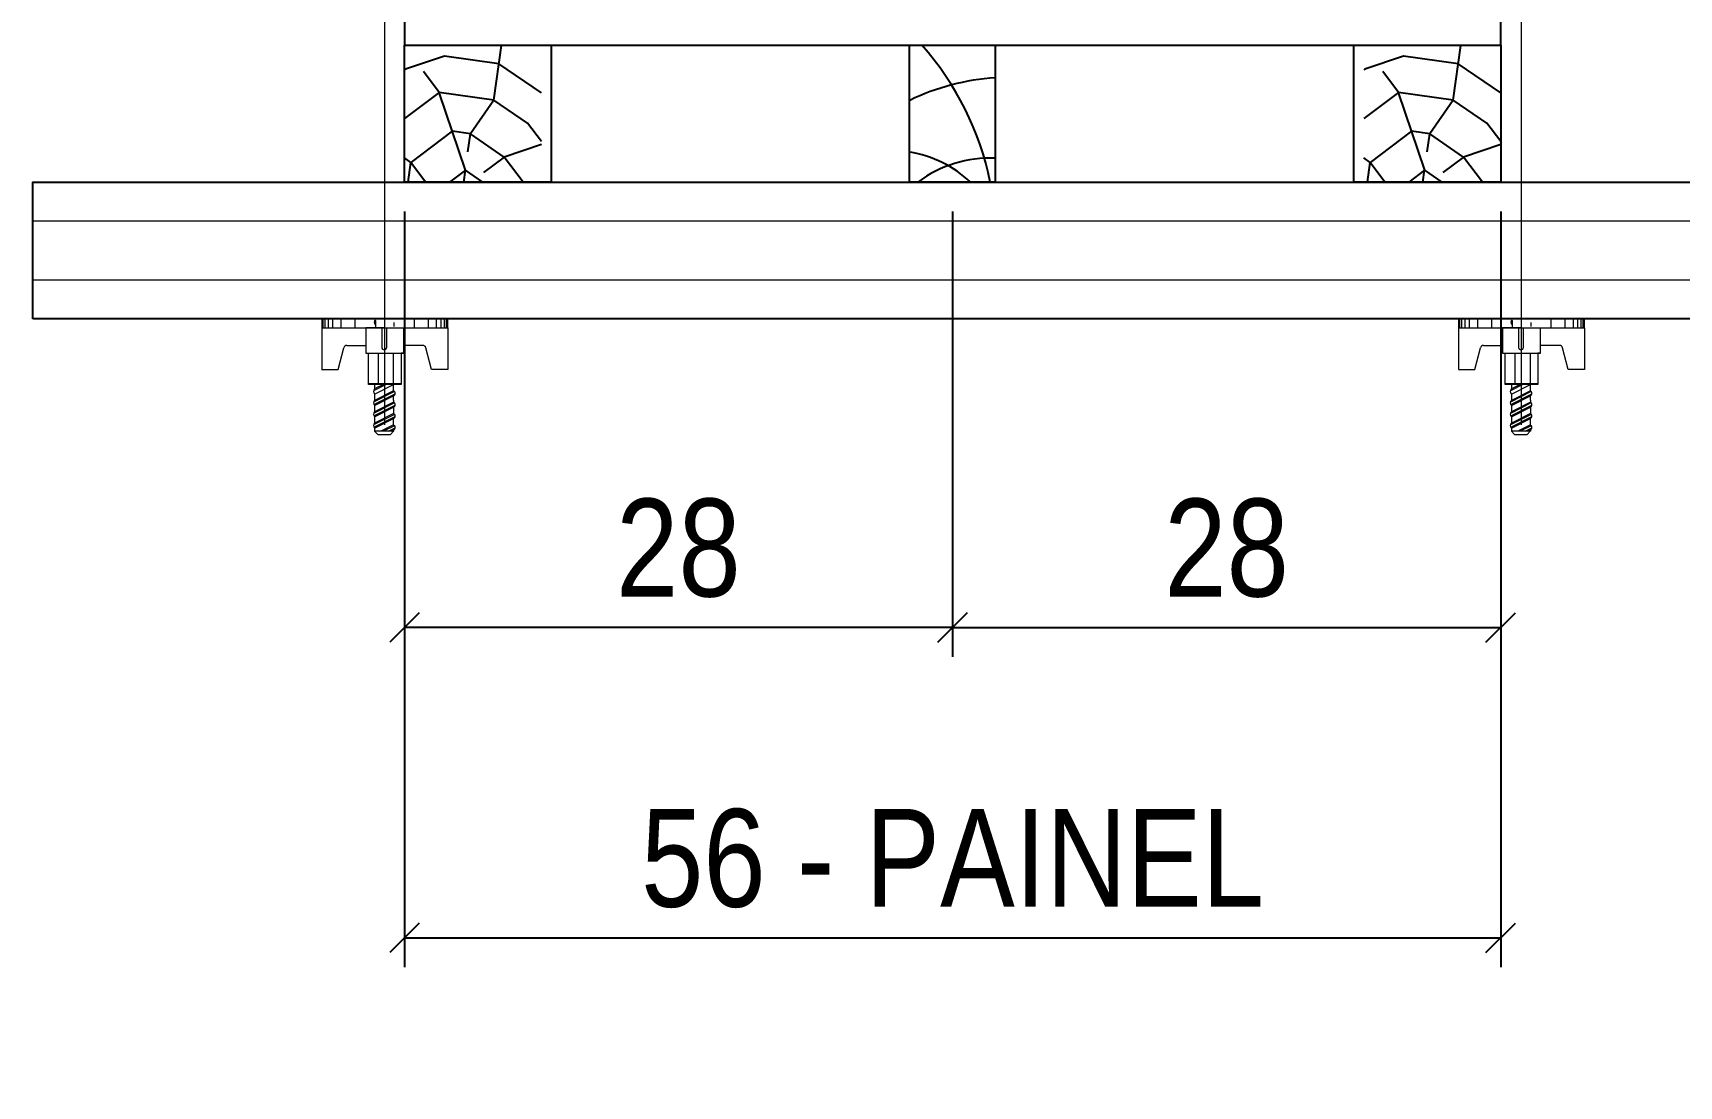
# Model space of a CAD drawing. Extents: x 2296 to 12463, y 760 to 16806.
# Drawn here: x 3079 to 3247.2, y 13870.7 to 13978.4 of the extents above; entities that cross this region are included whole.
import ezdxf

# ---------------------------------------------------------------- set-up
doc = ezdxf.new("R2010")
doc.units = 0
for name, color, linetype in [('1-2 PONTALETE', 7, 'Continuous'), ('COTA', 241, 'Continuous'), ('GRAVATA', 2, 'Continuous'), ('Painéis', 200, 'Continuous'), ('PONTALETE', 7, 'Continuous')]:
    doc.layers.add(name, color=color, linetype=linetype)
doc.layers.add('Hachura', color=251, linetype='Continuous', lineweight=9)
doc.styles.add('COTA TECNICA 2X', font='techl___.ttf', dxfattribs={"height": 10})
doc.dimstyles.new('SECAO PILAR', dxfattribs={"dimtxt": 10, "dimasz": 3, "dimexe": 3, "dimexo": 3, "dimgap": 3, "dimtad": 1, "dimdec": 1, "dimlfac": 0.5, "dimzin": 12, "dimdsep": 46, "dimtxsty": 'COTA TECNICA 2X', "dimblk1": 'OBLIQUE', "dimblk2": 'OBLIQUE', "dimsah": 1, "dimcen": 0.9, "dimclrd": 256, "dimclre": 256, "dimclrt": 256, "dimadec": 1, "dimazin": 3, "dimtfac": 1, "dimtdec": 1, "dimtmove": 0, "dimatfit": 3, "dimfxl": 1, "dimtolj": 1, "dimtzin": 12, "dimarcsym": 0})

# ---------------------------------------------------------------- blocks, each defined once
blk = doc.blocks.new('_Oblique')
at = {"color": 0, "linetype": 'ByBlock', "lineweight": -2}
blk.add_line((-0.5, -0.5), (0.5, 0.5), dxfattribs=at)
blk = doc.blocks.new('*D1544')
at = {"layer": 'COTA', "lineweight": -2, "transparency": 16777216}
for p, q in [((3116.96, 13960.16), (3116.96, 13882.87)), ((3229, 13960.16), (3229, 13882.87)), ((3116.96, 13885.87), (3229, 13885.87))]:
    blk.add_line(p, q, dxfattribs=at)
at = {"layer": 'Defpoints', "color": 0, "transparency": 16777216}
for p in [(3116.96, 13963.16), (3229, 13963.16), (3229, 13885.87)]:
    blk.add_point(p, dxfattribs=at)
at = {"layer": 'COTA', "lineweight": -2, "transparency": 16777216, "xscale": 3, "yscale": 3, "zscale": 3, "rotation": 180}
blk.add_blockref('_Oblique', (3116.96, 13885.87), dxfattribs=at)
at = {"layer": 'COTA', "lineweight": -2, "transparency": 16777216, "xscale": 3, "yscale": 3, "zscale": 3}
blk.add_blockref('_Oblique', (3229, 13885.87), dxfattribs=at)
at = {"layer": 'COTA', "transparency": 16777216, "insert": (3172.98, 13893.98), "char_height": 10, "attachment_point": 5, "style": 'COTA TECNICA 2X'}
blk.add_mtext('\\A1;56 - PAINEL', dxfattribs=at)
blk = doc.blocks.new('C')
at = {"layer": 'Hachura', "color": 0}
for p, q in [((0.461, 3.155), (-0.003, 3.155)), ((0.461, 3.05), (-0.003, 3.05)), ((0.461, 2.881), (-0.003, 2.881)), ((0.461, 2.65), (-0.003, 2.65)), ((0, 3.224), (0, -3.224)), ((0.451, 3.224), (0, 3.224)), ((0, 2.747), (0, -1.16)), ((0.451, -3.225), (0.451, 3.224)), ((0.451, 3.224), (2.58, 3.224)), ((2.58, 3.224), (2.58, 2.385)), ((0.461, 2.228), (-0.003, 2.228)), ((1.354, 1.939), (1.354, 0.965)), ((2.58, 2.385), (1.475, 2.094)), ((0.461, 1.512), (0, 1.512)), ((1.741, 0.966), (0.451, 0.966)), ((1.741, -0.968), (1.741, 0.966)), ((1.741, 0.966), (1.741, 0.838)), ((1.741, 0.966), (1.741, 0.838)), ((0.388, 0.487), (0.172, 0.487)), ((1.451, 0.101), (0.451, 0.101)), ((1.741, 0.838), (3.354, 0.838)), ((3.354, 0.451), (1.741, 0.451)), ((3.32, 0.838), (3.32, -0.839)), ((3.354, 0.838), (3.354, -0.839)), ((3.676, 0.451), (3.354, 0.451)), ((3.837, -0.517), (3.354, 0.451)), ((3.354, 0.064), (3.67, -0.57)), ((3.676, 0.451), (4.16, -0.517)), ((3.716, 0.5), (4.251, -0.57)), ((4.371, -0.553), (3.83, 0.53)), ((4.151, 0.451), (3.934, 0.451)), ((4.418, -0.517), (3.934, 0.451)), ((4.151, 0.451), (4.256, 0.451)), ((4.256, 0.451), (4.74, -0.517)), ((4.296, 0.5), (4.831, -0.57)), ((4.952, -0.553), (4.41, 0.53)), ((4.514, 0.451), (4.837, 0.451)), ((4.998, -0.517), (4.514, 0.451)), ((4.837, 0.451), (5.321, -0.517)), ((4.876, 0.5), (5.412, -0.57)), ((5.532, -0.553), (4.991, 0.53)), ((5.579, -0.517), (5.095, 0.451)), ((5.417, 0.451), (5.095, 0.451)), ((5.579, -0.517), (5.095, 0.451)), ((5.417, 0.451), (5.74, -0.194)), ((5.457, 0.5), (5.74, -0.065)), ((5.74, 0.193), (5.571, 0.53)), ((5.74, 0.322), (5.675, 0.451)), ((5.675, 0.451), (5.74, 0.451)), ((5.739, 0.45), (5.9, 0.288)), ((5.739, 0.45), (5.739, -0.518)), ((5.9, -0.356), (5.9, 0.288)), ((0.451, -0.004), (0, -0.004)), ((0.075, -0.481), (0.292, -0.481)), ((0.292, -0.481), (0.397, -0.481)), ((0.451, -0.001), (0.451, -0.968)), ((0.451, -0.157), (1.451, -0.157)), ((0.451, -0.646), (0.451, -0.323)), ((0.451, -3.225), (0.451, -0.646)), ((3.354, -0.323), (1.741, -0.323)), ((3.354, -0.839), (1.741, -0.839)), ((3.354, -0.065), (3.579, -0.517)), ((3.354, -0.517), (3.579, -0.517)), ((3.837, -0.517), (4.16, -0.517)), ((4.418, -0.517), (4.74, -0.517)), ((4.634, -0.517), (4.74, -0.517)), ((4.998, -0.517), (5.321, -0.517)), ((5.579, -0.517), (5.74, -0.517)), ((5.739, -0.518), (5.9, -0.356)), ((5.739, -0.518), (5.739, -0.518)), ((0.461, -1.521), (-0.003, -1.521)), ((0.451, -0.968), (1.741, -0.968)), ((1.354, -1.94), (1.354, -0.968)), ((0.461, -2.228), (-0.003, -2.228)), ((2.58, -2.387), (1.475, -2.096)), ((2.58, -3.225), (2.58, -2.387)), ((0.461, -2.65), (-0.003, -2.65)), ((0.461, -2.881), (-0.003, -2.881)), ((0.461, -3.05), (-0.003, -3.05)), ((0.461, -3.155), (-0.003, -3.155)), ((0, -3.224), (2.568, -3.224))]:
    blk.add_line(p, q, dxfattribs=at)
for centre, radius, start, end in [((1.516, 1.939), 0.161, 104.74356, 180), ((1.445, -0.028), 0.129, 272.69497, 87.30503), ((3.805, 0.389), 0.143, 25.56881, 154.43119), ((4.385, 0.389), 0.143, 25.56881, 154.43119), ((4.966, 0.389), 0.143, 25.56881, 154.43119), ((5.546, 0.389), 0.143, 25.56881, 154.43119), ((0.166, -0.366), 0.174, 221.74404, 317.85924), ((3.708, -0.4), 0.174, 222.14076, 318.25596), ((4.289, -0.4), 0.174, 222.14076, 318.25596), ((4.869, -0.4), 0.174, 222.14076, 318.25596), ((5.45, -0.4), 0.174, 222.14076, 318.25596), ((5.61, -0.401), 0.174, 317.85924, 318.25596), ((1.516, -1.94), 0.161, 180, 255.25644)]:
    blk.add_arc(centre, radius, start, end, dxfattribs=at)
blk = doc.blocks.new('*D1549')
at = {"layer": 'COTA', "lineweight": -2, "transparency": 16777216}
for p, q in [((3116.96, 13960.16), (3116.96, 13914.62)), ((3172.98, 13960.16), (3172.98, 13914.62)), ((3172.98, 13917.62), (3116.96, 13917.62))]:
    blk.add_line(p, q, dxfattribs=at)
at = {"layer": 'Defpoints', "color": 0, "transparency": 16777216}
for p in [(3116.96, 13963.16), (3172.98, 13963.16), (3116.96, 13917.62)]:
    blk.add_point(p, dxfattribs=at)
at = {"layer": 'COTA', "lineweight": -2, "transparency": 16777216, "xscale": 3, "yscale": 3, "zscale": 3, "rotation": 180}
blk.add_blockref('_Oblique', (3116.96, 13917.62), dxfattribs=at)
at = {"layer": 'COTA', "lineweight": -2, "transparency": 16777216, "xscale": 3, "yscale": 3, "zscale": 3}
blk.add_blockref('_Oblique', (3172.98, 13917.62), dxfattribs=at)
at = {"layer": 'COTA', "transparency": 16777216, "insert": (3144.97, 13925.71), "char_height": 10, "attachment_point": 5, "style": 'COTA TECNICA 2X'}
blk.add_mtext('\\A1;28', dxfattribs=at)
blk = doc.blocks.new('*D1562')
at = {"layer": 'COTA', "lineweight": -2, "transparency": 16777216}
for p, q in [((3172.98, 13960.16), (3172.98, 13914.62)), ((3229, 13960.16), (3229, 13914.62)), ((3172.98, 13917.62), (3229, 13917.62))]:
    blk.add_line(p, q, dxfattribs=at)
at = {"layer": 'Defpoints', "color": 0, "transparency": 16777216}
for p in [(3172.98, 13963.16), (3229, 13963.16), (3229, 13917.62)]:
    blk.add_point(p, dxfattribs=at)
at = {"layer": 'COTA', "lineweight": -2, "transparency": 16777216, "xscale": 3, "yscale": 3, "zscale": 3, "rotation": 180}
blk.add_blockref('_Oblique', (3172.98, 13917.62), dxfattribs=at)
at = {"layer": 'COTA', "lineweight": -2, "transparency": 16777216, "xscale": 3, "yscale": 3, "zscale": 3}
blk.add_blockref('_Oblique', (3229, 13917.62), dxfattribs=at)
at = {"layer": 'COTA', "transparency": 16777216, "insert": (3200.99, 13925.71), "char_height": 10, "attachment_point": 5, "style": 'COTA TECNICA 2X'}
blk.add_mtext('\\A1;28', dxfattribs=at)

msp = doc.modelspace()

# ---------------------------------------------------------------- hatches: boundary and pattern name
at = {"layer": 'PONTALETE'}
h = msp.add_hatch(dxfattribs=at)
h.set_pattern_fill('TRONCO', color=1, scale=37.5, angle=82, style=0, pattern_type=2)
h.set_pattern_definition([(82, (-8517.515, 15325.8), (-31.91606, 42.35404), [11.25, -26.25]), (82, (-8519.37, 15326.06), (-31.91606, 42.35404), [11.25, -26.25]), (82, (-8522.824, 15328.44), (-31.91606, 42.35404), [7.5, -30]), (82, (-8526.277, 15330.82), (-31.91606, 42.35404), [5.625, -31.875]), (82, (-8529.99, 15331.34), (-31.91606, 42.35404), [3.75, -33.75]), (82, (-8535.01, 15322.58), (-31.91606, 42.35404), [1.875, -9.375, 1.875, -24.375]), (82, (-8536.082, 15328.41), (-31.91606, 42.35404), [1.875, -15, 5.625, -15]), (82, (-8536.895, 15336.098), (-31.91606, 42.35404), [1.875, -1.875, 1.875, -31.875]), (82, (-8539.013, 15334.502), (-31.91606, 42.35404), [1.875, -35.625]), (82, (-8542.987, 15333.167), (-31.91606, 42.35404), [5.625, -31.875]), (82, (-8546.7, 15333.69), (-31.91606, 42.35404), [7.5, -30]), (82, (-8550.675, 15332.354), (-31.91606, 42.35404), [9.375, -11.25, 1.875, -15]), (172, (-8530.482, 15314.37), (-42.35404, -31.91606), [1.875, -3.75, 9.375, -22.5]), (172, (-8533.934, 15316.748), (-42.35404, -31.91606), [1.875, -1.875, 5.625, -28.125]), (172, (-8548.528, 15320.692), (-42.35404, -31.91606), [3.75, -33.75]), (172, (-8533.413, 15320.46), (-42.35404, -31.91606), [7.5, -11.25, 1.875, -16.875]), (172, (-8553.576, 15325.19), (-42.35404, -31.91606), [1.875, -35.625]), (172, (-8534.747, 15324.436), (-42.35404, -31.91606), [5.625, -31.875]), (172, (-8536.082, 15328.41), (-42.35404, -31.91606), [3.75, -33.75]), (172, (-8535.56, 15332.124), (-42.35404, -31.91606), [1.875, -5.625, 5.625, -24.375]), (172, (-8537.156, 15334.24), (-42.35404, -31.91606), [1.875, -35.625]), (172, (-8529.47, 15335.054), (-42.35404, -31.91606), [5.25, -32.25]), (172, (-8521.78, 15335.867), (-42.35404, -31.91606), [3.75, -33.75]), (172, (-8536.112, 15341.67), (-42.35404, -31.91606), [1.875, -35.625]), (172, (-8533.734, 15345.12), (-42.35404, -31.91606), [5.625, -31.875]), (172, (-8533.21, 15348.834), (-42.35404, -31.91606), [5.625, -31.875]), (127, (-8519.14, 15341.177), (-37.13505, 5.21899), [2.651625, -2.651625, 2.651625, -45.078134]), (127, (-8529.468, 15335.054), (-37.13505, 5.21899), [5.30325, -47.72976]), (127, (-8550.123, 15322.81), (-37.13505, 5.21899), [5.30325, -47.72976]), (127, (-8539.796, 15328.932), (-37.13505, 5.21899), [5.30325, -47.72976]), (127, (-8532.108, 15329.745), (-37.13505, 5.21899), [5.30325, -47.72976]), (127, (-8523.115, 15339.842), (-37.13505, 5.21899), [5.30325, -47.72976]), (127, (-8525.494, 15336.39), (-37.13505, 5.21899), [7.95495, -45.07806]), (127, (-8543.77, 15327.597), (-37.13505, 5.21899), [2.65162, -50.38138]), (127, (-8547.745, 15326.262), (-37.13505, 5.21899), [2.65162, -50.38138]), (127, (-8545.657, 15341.116), (-37.13505, 5.21899), [2.65162, -50.38138]), (127, (-8529.177, 15323.653), (-37.13505, 5.21899), [2.65162, -50.38138]), (127, (-8539.304, 15345.904), (-37.13505, 5.21899), [2.65162, -50.38138]), (127, (-8537.417, 15332.385), (-37.13505, 5.21899), [2.65162, -50.38138]), (127, (-8540.61, 15336.62), (-37.13505, 5.21899), [2.65162, -50.38138]), (217, (-8533.443, 15333.72), (-5.21899, -37.13505), [2.651625, -2.651625, 7.95495, -39.77481]), (217, (-8532.66, 15339.29), (-5.21899, -37.13505), [2.65162, -50.38138]), (217, (-8519.663, 15337.463), (-5.21899, -37.13505), [2.65162, -50.38138]), (217, (-8529.99, 15331.34), (-5.21899, -37.13505), [2.65162, -50.38138]), (217, (-8536.634, 15337.955), (-5.21899, -37.13505), [2.65162, -50.38138]), (217, (-8528.655, 15327.366), (-5.21899, -37.13505), [2.65162, -50.38138]), (217, (-8526.568, 15342.22), (-5.21899, -37.13505), [2.65162, -50.38138]), (217, (-8519.08, 15314.66), (-5.21899, -37.13505), [2.65162, -50.38138]), (217, (-8520.676, 15316.778), (-5.21899, -37.13505), [5.30325, -47.72976]), (217, (-8522.272, 15318.896), (-5.21899, -37.13505), [5.30325, -47.72976]), (217, (-8521.75, 15322.61), (-5.21899, -37.13505), [5.30325, -47.72976]), (217, (-8525.203, 15324.988), (-5.21899, -37.13505), [5.30325, -47.72976]), (217, (-8537.97, 15341.93), (-5.21899, -37.13505), [5.30325, -47.72976]), (217, (-8518.358, 15346.747), (-5.21899, -37.13505), [5.30325, -47.72976]), (217, (-8547.805, 15352.78), (-5.21899, -37.13505), [5.30325, -47.72976]), (217, (-8544.091, 15352.257), (-5.21899, -37.13505), [5.30325, -47.72976]), (217, (-8542.757, 15348.282), (-5.21899, -37.13505), [5.30325, -47.72976]), (217, (-8546.41, 15322.288), (-5.21899, -37.13505), [7.95495, -45.07806]), (217, (-8539.304, 15345.904), (-5.21899, -37.13505), [7.95495, -45.07806]), (108.56505, (-8553.315, 15327.045), (5.218991, 37.135053), [4.1925, -79.66005]), (108.56505, (-8534.747, 15324.436), (5.218991, 37.135053), [4.1925, -79.66005]), (108.56505, (-8545.366, 15329.715), (5.218991, 37.135053), [4.1925, -79.66005]), (108.56505, (-8517.806, 15337.202), (5.218991, 37.135053), [4.1925, -79.66005]), (108.56505, (-8521.78, 15335.867), (5.218991, 37.135053), [4.1925, -79.66005]), (108.56505, (-8530.773, 15325.77), (5.218991, 37.135053), [4.1925, -79.66005]), (108.56505, (-8549.34, 15328.38), (5.218991, 37.135053), [4.1925, -79.66005]), (108.56505, (-8536.634, 15337.955), (5.218991, 37.135053), [8.385, -75.46755]), (145.43495, (-8542.205, 15338.738), (-37.135053, 5.218991), [4.1925, -79.66005]), (145.43495, (-8530.281, 15342.742), (-37.135053, 5.218991), [4.1925, -79.66005]), (145.43495, (-8540.318, 15325.219), (-37.135053, 5.218991), [4.1925, -79.66005]), (145.43495, (-8543.218, 15318.052), (-37.135053, 5.218991), [4.1925, -79.66005]), (145.43495, (-8532.66, 15339.29), (-37.135053, 5.218991), [4.1925, -79.66005]), (145.43495, (-8533.182, 15335.576), (-37.135053, 5.218991), [4.1925, -79.66005]), (145.43495, (-8540.84, 15321.505), (-37.135053, 5.218991), [8.385, -75.46755]), (145.43495, (-8523.928, 15347.53), (-37.135053, 5.218991), [8.385, -75.46755]), (145.43495, (-8526.307, 15344.077), (-37.135053, 5.218991), [8.385, -75.46755]), (198.56505, (-8524.912, 15313.586), (-37.135053, 5.218991), [4.1925, -79.66005]), (198.56505, (-8545.336, 15316.457), (-37.135053, 5.218991), [4.1925, -79.66005]), (198.56505, (-8518.298, 15320.23), (-37.135053, 5.218991), [4.1925, -79.66005]), (198.56505, (-8552.241, 15321.214), (-37.135053, 5.218991), [4.1925, -79.66005]), (198.56505, (-8529.438, 15321.796), (-37.135053, 5.218991), [4.1925, -79.66005]), (198.56505, (-8532.108, 15329.745), (-37.135053, 5.218991), [4.1925, -79.66005]), (198.56505, (-8539.013, 15334.502), (-37.135053, 5.218991), [4.1925, -79.66005]), (198.56505, (-8526.507, 15315.704), (-37.135057, 5.219004), [4.1925, -79.66005]), (198.56505, (-8530.773, 15325.77), (-37.135053, 5.218991), [4.1925, -79.66005]), (198.56505, (-8525.494, 15336.389), (-37.135053, 5.218991), [4.1925, -79.66005]), (198.56505, (-8528.685, 15340.625), (-37.135053, 5.218991), [4.1925, -79.66005]), (198.56505, (-8538.782, 15349.617), (-37.135053, 5.218991), [4.1925, -79.66005]), (198.56505, (-8553.837, 15323.332), (-37.135053, 5.218991), [4.1925, -79.66005]), (198.56505, (-8552.763, 15317.5), (-37.135053, 5.218991), [8.385, -75.46755]), (198.56505, (-8525.986, 15319.417), (-37.135053, 5.218991), [8.385, -75.46755]), (235.43495, (-8521.198, 15313.064), (-5.218991, -37.135053), [4.1925, -79.66005]), (235.43495, (-8514.905, 15344.368), (-5.218991, -37.135053), [4.1925, -79.66005]), (235.43495, (-8533.734, 15345.121), (-5.218991, -37.135053), [4.1925, -79.66005]), (235.43495, (-8522.824, 15328.44), (-5.218991, -37.135053), [4.1925, -79.66005]), (235.43495, (-8519.372, 15326.062), (-5.218991, -37.135053), [4.1925, -79.66005]), (235.43495, (-8526.277, 15330.819), (-5.218991, -37.135053), [4.1925, -79.66005]), (235.43495, (-8546.992, 15345.09), (-5.218991, -37.135053), [4.1925, -79.66005]), (235.43495, (-8548.327, 15349.065), (-5.218991, -37.135053), [8.385, -75.46755])])
h.paths.add_polyline_path([(3116.96, 13963.16), (3130.96, 13963.16), (3130.96, 13977.16), (3116.96, 13977.16)])
h = msp.add_hatch(dxfattribs=at)
h.set_pattern_fill('TRONCO', color=1, scale=37.5, angle=82, style=0, pattern_type=2)
h.set_pattern_definition([(82, (-8419.478, 15325.8), (-31.91606, 42.35404), [11.25, -26.25]), (82, (-8421.335, 15326.06), (-31.91606, 42.35404), [11.25, -26.25]), (82, (-8424.787, 15328.44), (-31.91606, 42.35404), [7.5, -30]), (82, (-8428.24, 15330.82), (-31.91606, 42.35404), [5.625, -31.875]), (82, (-8431.953, 15331.34), (-31.91606, 42.35404), [3.75, -33.75]), (82, (-8436.97, 15322.58), (-31.91606, 42.35404), [1.875, -9.375, 1.875, -24.375]), (82, (-8438.045, 15328.41), (-31.91606, 42.35404), [1.875, -15, 5.625, -15]), (82, (-8438.86, 15336.098), (-31.91606, 42.35404), [1.875, -1.875, 1.875, -31.875]), (82, (-8440.976, 15334.502), (-31.91606, 42.35404), [1.875, -35.625]), (82, (-8444.95, 15333.167), (-31.91606, 42.35404), [5.625, -31.875]), (82, (-8448.664, 15333.69), (-31.91606, 42.35404), [7.5, -30]), (82, (-8452.64, 15332.354), (-31.91606, 42.35404), [9.375, -11.25, 1.875, -15]), (172, (-8432.445, 15314.37), (-42.35404, -31.91606), [1.875, -3.75, 9.375, -22.5]), (172, (-8435.898, 15316.748), (-42.35404, -31.91606), [1.875, -1.875, 5.625, -28.125]), (172, (-8450.49, 15320.692), (-42.35404, -31.91606), [3.75, -33.75]), (172, (-8435.376, 15320.46), (-42.35404, -31.91606), [7.5, -11.25, 1.875, -16.875]), (172, (-8455.54, 15325.19), (-42.35404, -31.91606), [1.875, -35.625]), (172, (-8436.71, 15324.436), (-42.35404, -31.91606), [5.625, -31.875]), (172, (-8438.045, 15328.41), (-42.35404, -31.91606), [3.75, -33.75]), (172, (-8437.524, 15332.124), (-42.35404, -31.91606), [1.875, -5.625, 5.625, -24.375]), (172, (-8439.12, 15334.24), (-42.35404, -31.91606), [1.875, -35.625]), (172, (-8431.43, 15335.054), (-42.35404, -31.91606), [5.25, -32.25]), (172, (-8423.743, 15335.867), (-42.35404, -31.91606), [3.75, -33.75]), (172, (-8438.076, 15341.67), (-42.35404, -31.91606), [1.875, -35.625]), (172, (-8435.697, 15345.12), (-42.35404, -31.91606), [5.625, -31.875]), (172, (-8435.175, 15348.834), (-42.35404, -31.91606), [5.625, -31.875]), (127, (-8421.104, 15341.177), (-37.13505, 5.21899), [2.651625, -2.651625, 2.651625, -45.078134]), (127, (-8431.431, 15335.054), (-37.13505, 5.21899), [5.30325, -47.72976]), (127, (-8452.087, 15322.81), (-37.13505, 5.21899), [5.30325, -47.72976]), (127, (-8441.76, 15328.932), (-37.13505, 5.21899), [5.30325, -47.72976]), (127, (-8434.07, 15329.745), (-37.13505, 5.21899), [5.30325, -47.72976]), (127, (-8425.078, 15339.842), (-37.13505, 5.21899), [5.30325, -47.72976]), (127, (-8427.457, 15336.39), (-37.13505, 5.21899), [7.95495, -45.07806]), (127, (-8445.733, 15327.597), (-37.13505, 5.21899), [2.65162, -50.38138]), (127, (-8449.708, 15326.262), (-37.13505, 5.21899), [2.65162, -50.38138]), (127, (-8447.62, 15341.116), (-37.13505, 5.21899), [2.65162, -50.38138]), (127, (-8431.14, 15323.653), (-37.13505, 5.21899), [2.65162, -50.38138]), (127, (-8441.267, 15345.904), (-37.13505, 5.21899), [2.65162, -50.38138]), (127, (-8439.38, 15332.385), (-37.13505, 5.21899), [2.65162, -50.38138]), (127, (-8442.572, 15336.62), (-37.13505, 5.21899), [2.65162, -50.38138]), (217, (-8435.406, 15333.72), (-5.21899, -37.13505), [2.651625, -2.651625, 7.95495, -39.77481]), (217, (-8434.623, 15339.29), (-5.21899, -37.13505), [2.65162, -50.38138]), (217, (-8421.626, 15337.463), (-5.21899, -37.13505), [2.65162, -50.38138]), (217, (-8431.953, 15331.34), (-5.21899, -37.13505), [2.65162, -50.38138]), (217, (-8438.597, 15337.955), (-5.21899, -37.13505), [2.65162, -50.38138]), (217, (-8430.618, 15327.366), (-5.21899, -37.13505), [2.65162, -50.38138]), (217, (-8428.53, 15342.22), (-5.21899, -37.13505), [2.65162, -50.38138]), (217, (-8421.044, 15314.66), (-5.21899, -37.13505), [2.65162, -50.38138]), (217, (-8422.64, 15316.778), (-5.21899, -37.13505), [5.30325, -47.72976]), (217, (-8424.235, 15318.896), (-5.21899, -37.13505), [5.30325, -47.72976]), (217, (-8423.713, 15322.61), (-5.21899, -37.13505), [5.30325, -47.72976]), (217, (-8427.166, 15324.988), (-5.21899, -37.13505), [5.30325, -47.72976]), (217, (-8439.932, 15341.93), (-5.21899, -37.13505), [5.30325, -47.72976]), (217, (-8420.32, 15346.747), (-5.21899, -37.13505), [5.30325, -47.72976]), (217, (-8449.768, 15352.78), (-5.21899, -37.13505), [5.30325, -47.72976]), (217, (-8446.055, 15352.257), (-5.21899, -37.13505), [5.30325, -47.72976]), (217, (-8444.72, 15348.282), (-5.21899, -37.13505), [5.30325, -47.72976]), (217, (-8448.373, 15322.288), (-5.21899, -37.13505), [7.95495, -45.07806]), (217, (-8441.267, 15345.904), (-5.21899, -37.13505), [7.95495, -45.07806]), (108.56505, (-8455.278, 15327.045), (5.218991, 37.135053), [4.1925, -79.66005]), (108.56505, (-8436.71, 15324.436), (5.218991, 37.135053), [4.1925, -79.66005]), (108.56505, (-8447.33, 15329.715), (5.218991, 37.135053), [4.1925, -79.66005]), (108.56505, (-8419.769, 15337.202), (5.218991, 37.135053), [4.1925, -79.66005]), (108.56505, (-8423.743, 15335.867), (5.218991, 37.135053), [4.1925, -79.66005]), (108.56505, (-8432.736, 15325.77), (5.218991, 37.135053), [4.1925, -79.66005]), (108.56505, (-8451.304, 15328.38), (5.218991, 37.135053), [4.1925, -79.66005]), (108.56505, (-8438.597, 15337.955), (5.218991, 37.135053), [8.385, -75.46755]), (145.43495, (-8444.168, 15338.738), (-37.135053, 5.218991), [4.1925, -79.66005]), (145.43495, (-8432.244, 15342.742), (-37.135053, 5.218991), [4.1925, -79.66005]), (145.43495, (-8442.281, 15325.219), (-37.135053, 5.218991), [4.1925, -79.66005]), (145.43495, (-8445.181, 15318.052), (-37.135053, 5.218991), [4.1925, -79.66005]), (145.43495, (-8434.623, 15339.29), (-37.135053, 5.218991), [4.1925, -79.66005]), (145.43495, (-8435.145, 15335.576), (-37.135053, 5.218991), [4.1925, -79.66005]), (145.43495, (-8442.803, 15321.505), (-37.135053, 5.218991), [8.385, -75.46755]), (145.43495, (-8425.891, 15347.53), (-37.135053, 5.218991), [8.385, -75.46755]), (145.43495, (-8428.27, 15344.077), (-37.135053, 5.218991), [8.385, -75.46755]), (198.56505, (-8426.875, 15313.586), (-37.135053, 5.218991), [4.1925, -79.66005]), (198.56505, (-8447.299, 15316.457), (-37.135053, 5.218991), [4.1925, -79.66005]), (198.56505, (-8420.26, 15320.23), (-37.135053, 5.218991), [4.1925, -79.66005]), (198.56505, (-8454.204, 15321.214), (-37.135053, 5.218991), [4.1925, -79.66005]), (198.56505, (-8431.401, 15321.796), (-37.135053, 5.218991), [4.1925, -79.66005]), (198.56505, (-8434.071, 15329.745), (-37.135053, 5.218991), [4.1925, -79.66005]), (198.56505, (-8440.976, 15334.502), (-37.135053, 5.218991), [4.1925, -79.66005]), (198.56505, (-8428.47, 15315.704), (-37.135057, 5.219004), [4.1925, -79.66005]), (198.56505, (-8432.736, 15325.77), (-37.135053, 5.218991), [4.1925, -79.66005]), (198.56505, (-8427.457, 15336.389), (-37.135053, 5.218991), [4.1925, -79.66005]), (198.56505, (-8430.649, 15340.625), (-37.135053, 5.218991), [4.1925, -79.66005]), (198.56505, (-8440.745, 15349.617), (-37.135053, 5.218991), [4.1925, -79.66005]), (198.56505, (-8455.8, 15323.332), (-37.135053, 5.218991), [4.1925, -79.66005]), (198.56505, (-8454.726, 15317.5), (-37.135053, 5.218991), [8.385, -75.46755]), (198.56505, (-8427.949, 15319.417), (-37.135053, 5.218991), [8.385, -75.46755]), (235.43495, (-8423.161, 15313.064), (-5.218991, -37.135053), [4.1925, -79.66005]), (235.43495, (-8416.868, 15344.368), (-5.218991, -37.135053), [4.1925, -79.66005]), (235.43495, (-8435.697, 15345.121), (-5.218991, -37.135053), [4.1925, -79.66005]), (235.43495, (-8424.787, 15328.44), (-5.218991, -37.135053), [4.1925, -79.66005]), (235.43495, (-8421.335, 15326.062), (-5.218991, -37.135053), [4.1925, -79.66005]), (235.43495, (-8428.24, 15330.819), (-5.218991, -37.135053), [4.1925, -79.66005]), (235.43495, (-8448.955, 15345.09), (-5.218991, -37.135053), [4.1925, -79.66005]), (235.43495, (-8450.29, 15349.065), (-5.218991, -37.135053), [8.385, -75.46755])])
h.paths.add_polyline_path([(3215, 13963.16), (3229, 13963.16), (3229, 13977.16), (3215, 13977.16)])

# ---------------------------------------------------------------- linework, layer by layer
at = {"layer": '1-2 PONTALETE', "color": 1}
for centre, radius, start, end in [((3178.8, 13950.54), 23.32, 93.5441, 115.9137), ((3166.75, 13954.62), 11.74, 46.6479, 80.9173), ((3176.81, 13953.28), 12.32, 87.4574, 126.7023)]:
    msp.add_arc(centre, radius, start, end, dxfattribs=at)
at = {"layer": 'GRAVATA', "color": 1}
msp.add_lwpolyline([(3079, 13949.16), (3079, 13963.16), (3267.36, 13963.16), (3267.36, 13949.16)], close=True, dxfattribs=at)
at = {"layer": 'Hachura'}
for p, q in [((3114.96, 13938.35), (3114.95, 14048.18)), ((3231.13, 13938.35), (3231.12, 14048.18)), ((3267.36, 13959.16), (3079, 13959.16)), ((3079, 13953.16), (3267.36, 13953.16))]:
    msp.add_line(p, q, dxfattribs=at)
at = {"layer": 'Painéis'}
msp.add_lwpolyline([(3229, 13977.16), (3229, 13981.17), (3116.96, 13981.17), (3116.96, 13977.16)], close=True, dxfattribs=at)
at = {"layer": 'PONTALETE', "color": 1}
for points in [[(3116.96, 13977.16), (3131.96, 13977.16), (3131.96, 13963.16), (3116.96, 13963.16)], [(3168.6, 13977.16), (3177.35, 13977.16), (3177.35, 13963.16), (3168.6, 13963.16)], [(3214, 13977.16), (3229, 13977.16), (3229, 13963.16), (3214, 13963.16)]]:
    msp.add_lwpolyline(points, close=True, dxfattribs=at)
msp.add_arc((3147.05, 13957.02), 30.42, 11.6357, 41.4455, dxfattribs=at)

# ---------------------------------------------------------------- block references
at = {"layer": 'Hachura', "linetype": 'Continuous', "xscale": 2, "yscale": 2, "zscale": 2, "rotation": 270}
for p in [(3114.96, 13949.16), (3231.13, 13949.16)]:
    msp.add_blockref('C', p, dxfattribs=at)

# ---------------------------------------------------------------- dimensions: what is measured, and where the dimension line sits
at = {"layer": 'COTA'}
dim = msp.add_linear_dim(base=(3229, 13885.87), p1=(3116.96, 13963.16), p2=(3229, 13963.16), text='<> - PAINEL', dimstyle='SECAO PILAR', dxfattribs=at)
dim.commit()
dim.dimension.update_dxf_attribs({"geometry": '*D1544', "text_midpoint": (3172.98, 13893.98)})
for base, p2, picture, middle in [((3116.96, 13917.62), (3116.96, 13963.16), '*D1549', (3144.97, 13925.71)), ((3229, 13917.62), (3229, 13963.16), '*D1562', (3200.99, 13925.71))]:
    dim = msp.add_linear_dim(base=base, p1=(3172.98, 13963.16), p2=p2, dimstyle='SECAO PILAR', dxfattribs=at)
    dim.commit()
    dim.dimension.update_dxf_attribs({"geometry": picture, "text_midpoint": middle})

doc.saveas('drawing.dxf')
